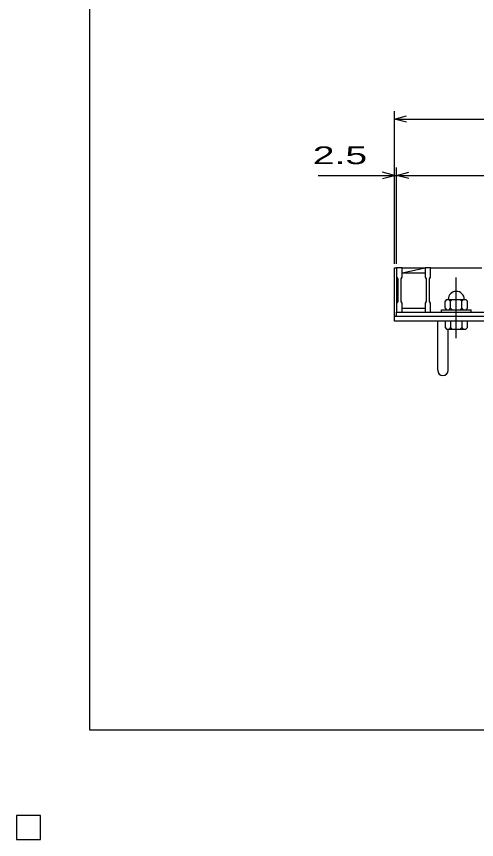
# Model space of a CAD drawing. Units: millimetres, scale not verified. Extents: x -1820 to 1731, y -1282 to 1054.
# Drawn here: x -1820 to -1249, y -1282 to -260 of the extents above; entities that cross this region are included whole.
import ezdxf
from ezdxf.enums import TextEntityAlignment as Align

# ---------------------------------------------------------------- set-up
doc = ezdxf.new("R2010")
doc.units = ezdxf.units.MM
doc.header["$LTSCALE"] = 10
doc.linetypes.add('CHAIN', pattern=[18.5, 12, -1.5, 3.5, -1.5])
for name, color, linetype, lineweight in [('0_2', 150, 'Continuous', 25), ('16', 3, 'Continuous', 25), ('19', 6, 'Continuous', 25), ('22', 4, 'Continuous', 25)]:
    doc.layers.add(name, color=color, linetype=linetype, lineweight=lineweight)
doc.styles.add('ベクトル', font='')
doc.styles.get('ベクトル').set_extended_font_data('ベクトル')

msp = doc.modelspace()

# ---------------------------------------------------------------- linework, layer by layer
at = {"layer": '0_2'}
for p, q in [((-1729, -1146.5), (-1729, 1053.5)), ((1731, -1146.5), (-1729, -1146.5))]:
    msp.add_line(p, q, dxfattribs=at)
at = {"layer": '16'}
for p, q in [((-1348, -572.5), (-1348, -571.8)), ((-1348, -571.8), (-1341, -571.8)), ((-1348, -572.5), (-1348, -584)), ((-1341, -572.5), (-1348, -572.5)), ((-1348, -572.5), (-1348, -622.5)), ((-1341, -571.8), (-1341, -572.5)), ((-1341, -584), (-1341, -572.5)), ((-1341, -572.5), (-1312.7, -572.5)), ((-1341, -578.5), (-1312.7, -572.5)), ((-1312.7, -572.5), (-1312.7, -571.8)), ((-1312.7, -571.8), (-1305.7, -571.8)), ((-1312.7, -572.5), (-1312.7, -584)), ((-1305.7, -572.5), (-1312.7, -572.5)), ((-1305.7, -571.8), (-1305.7, -572.5)), ((-1305.7, -584), (-1305.7, -572.5)), ((-1305.7, -572.5), (-1242.1, -572.5)), ((-1341, -578.5), (-1312.7, -578.5)), ((-1348, -584), (-1346.5, -586)), ((-1346.5, -586), (-1346.5, -614)), ((-1342.5, -586), (-1341, -584)), ((-1342.5, -614), (-1342.5, -586)), ((-1312.7, -584), (-1311.2, -586)), ((-1311.2, -586), (-1311.2, -614)), ((-1307.2, -586), (-1305.7, -584)), ((-1307.2, -614), (-1307.2, -586)), ((-1285.9, -611.5), (-1287.9, -613.5)), ((-1285.9, -611.5), (-1261.9, -611.5)), ((-1280.9, -613.5), (-1282.9, -611.5)), ((-1280.9, -613.5), (-1278.9, -611.5)), ((-1266.9, -613.5), (-1268.9, -611.5)), ((-1266.9, -613.5), (-1264.9, -611.5)), ((-1259.9, -613.5), (-1261.9, -611.5)), ((-1346.5, -614), (-1348, -616)), ((-1348, -616), (-1348, -627.5)), ((-1341, -616), (-1342.5, -614)), ((-1341, -627.5), (-1341, -616)), ((-1341, -622.5), (-1312.7, -622.5)), ((-1311.2, -614), (-1312.7, -616)), ((-1312.7, -616), (-1312.7, -627.5)), ((-1305.7, -616), (-1307.2, -614)), ((-1305.7, -627.5), (-1305.7, -616)), ((-1287.9, -622.5), (-1287.9, -613.5)), ((-1287.9, -622.5), (-1285.9, -624.5)), ((-1282.9, -624.5), (-1280.9, -622.5)), ((-1280.9, -622.5), (-1280.9, -613.5)), ((-1280.9, -622.5), (-1278.9, -624.5)), ((-1268.9, -624.5), (-1266.9, -622.5)), ((-1266.9, -622.5), (-1266.9, -613.5)), ((-1266.9, -622.5), (-1264.9, -624.5)), ((-1261.9, -624.5), (-1259.9, -622.5)), ((-1259.9, -622.5), (-1259.9, -613.5)), ((-1348, -627.5), (-1341, -627.5)), ((-1348, -627.5), (-353, -627.5)), ((-1348, -632.5), (-1348, -627.5)), ((-1348, -632.5), (-353, -632.5)), ((-1312.7, -627.5), (-1305.7, -627.5)), ((-1305.7, -627.5), (-1242.1, -627.5)), ((-1292.4, -627.5), (-1292.4, -624.5)), ((-1292.4, -624.5), (-1255.4, -624.5)), ((-1292.4, -627.5), (-1255.4, -627.5)), ((-1255.4, -627.5), (-1255.4, -624.5)), ((-1790, -1252.5), (-1820, -1252.5)), ((-1820, -1252.5), (-1820, -1282.5)), ((-1790, -1252.5), (-1820, -1252.5)), ((-1820, -1252.5), (-1820, -1282.5)), ((-1790, -1252.5), (-1820, -1252.5)), ((-1820, -1252.5), (-1820, -1282.5)), ((-1790, -1252.5), (-1820, -1252.5)), ((-1820, -1252.5), (-1820, -1282.5)), ((-1790, -1252.5), (-1820, -1252.5)), ((-1820, -1252.5), (-1820, -1282.5)), ((-1790, -1282.5), (-1790, -1252.5)), ((-1790, -1282.5), (-1790, -1252.5)), ((-1790, -1282.5), (-1790, -1252.5)), ((-1790, -1282.5), (-1790, -1252.5)), ((-1790, -1282.5), (-1790, -1252.5)), ((-1820, -1282.5), (-1790, -1282.5)), ((-1820, -1282.5), (-1790, -1282.5)), ((-1820, -1282.5), (-1790, -1282.5)), ((-1820, -1282.5), (-1790, -1282.5)), ((-1820, -1282.5), (-1790, -1282.5))]:
    msp.add_line(p, q, dxfattribs=at)
at = {"layer": '16', "linetype": 'CHAIN'}
msp.add_line((-1273.9, -659.5), (-1273.9, -584.5), dxfattribs=at)
at = {"layer": '16'}
msp.add_arc((-1273.9, -611.5), 10, 0, 180, dxfattribs=at)
at = {"layer": '19'}
for p, q in [((-1350.5, -632.5), (-1350.5, -572.5)), ((-1350.5, -572.5), (-1348, -572.5)), ((-1350.5, -632.5), (-350.5, -632.5)), ((-1350.5, -638.5), (-1350.5, -632.5)), ((-350.5, -638.5), (-1350.5, -638.5)), ((-1297, -699.61), (-1297, -638.5)), ((-1287.9, -638.5), (-1287.9, -646.5)), ((-1259.9, -638.5), (-1287.9, -638.5)), ((-1280.9, -638.5), (-1280.9, -646.5)), ((-1266.9, -638.5), (-1266.9, -646.5)), ((-1259.9, -646.5), (-1259.9, -638.5)), ((-1287.9, -646.5), (-1285.9, -648.5)), ((-1285.9, -648.5), (-1261.9, -648.5)), ((-1284, -699.61), (-1284, -648.5)), ((-1280.9, -646.5), (-1282.9, -648.5)), ((-1278.9, -648.5), (-1280.9, -646.5)), ((-1266.9, -646.5), (-1268.9, -648.5)), ((-1264.9, -648.5), (-1266.9, -646.5)), ((-1261.9, -648.5), (-1259.9, -646.5))]:
    msp.add_line(p, q, dxfattribs=at)
msp.add_arc((-1290.5, -699.61), 6.5, 180, 0, dxfattribs=at)
at = {"layer": '22'}
for p, q in [((-1350.5, -567.5), (-1350.5, -377.5)), ((-1350.5, -387.5), (-1335.5, -383.5)), ((-1335.5, -391.5), (-1350.5, -387.5)), ((-1350.5, -387.5), (-350.5, -387.5)), ((-1350.5, -567.5), (-1350.5, -447.5)), ((-1348, -567.5), (-1348, -447.5)), ((-1445.5, -457.5), (-1350.5, -457.5)), ((-1350.5, -457.5), (-1365.5, -453.5)), ((-1365.5, -461.5), (-1350.5, -457.5)), ((-1350.5, -457.5), (-1348, -457.5)), ((-1348, -457.5), (-1333, -453.5)), ((-1333, -461.5), (-1348, -457.5)), ((-1348, -457.5), (-353, -457.5))]:
    msp.add_line(p, q, dxfattribs=at)
at = {"layer": '22', "color": 2}
for p, q in [((-1790, -1252.5), (-1820, -1252.5)), ((-1820, -1252.5), (-1820, -1282.5)), ((-1790, -1252.5), (-1820, -1252.5)), ((-1820, -1252.5), (-1820, -1282.5)), ((-1790, -1252.5), (-1820, -1252.5)), ((-1820, -1252.5), (-1820, -1282.5)), ((-1790, -1282.5), (-1790, -1252.5)), ((-1790, -1282.5), (-1790, -1252.5)), ((-1790, -1282.5), (-1790, -1252.5)), ((-1820, -1282.5), (-1790, -1282.5)), ((-1820, -1282.5), (-1790, -1282.5)), ((-1820, -1282.5), (-1790, -1282.5))]:
    msp.add_line(p, q, dxfattribs=at)

# ---------------------------------------------------------------- texts
at = {"layer": '22', "color": 2, "style": 'ベクトル', "width": 1.65}
msp.add_text(' 2.5 ', height=21.99, dxfattribs=at).set_placement((-1465.5, -432.5), align=Align.MIDDLE_LEFT)

doc.saveas('drawing.dxf')
